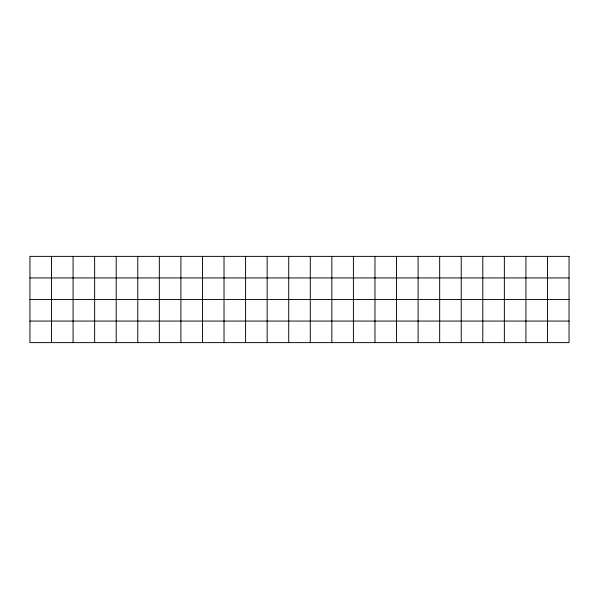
<?xml version="1.0" encoding="UTF-8"?>
<svg xmlns="http://www.w3.org/2000/svg" width="599" height="599" viewBox="0 0 599 599"><rect width="100%" height="100%" fill="white"/><g stroke="black" fill="none" stroke-linecap="round" stroke-linejoin="round"><path stroke-width="0.9" d="M29.95 277.936L569.05 277.936M29.95 299.5L569.05 299.5M29.95 321.064L569.05 321.064M547.486 256.372L547.486 342.628M525.922 256.372L525.922 342.628M504.358 256.372L504.358 342.628M482.794 256.372L482.794 342.628M461.23 256.372L461.23 342.628M439.666 256.372L439.666 342.628M418.102 256.372L418.102 342.628M396.538 256.372L396.538 342.628M374.974 256.372L374.974 342.628M353.41 256.372L353.41 342.628M331.846 256.372L331.846 342.628M310.282 256.372L310.282 342.628M288.718 256.372L288.718 342.628M267.154 256.372L267.154 342.628M245.59 256.372L245.59 342.628M224.026 256.372L224.026 342.628M202.462 256.372L202.462 342.628M180.898 256.372L180.898 342.628M159.334 256.372L159.334 342.628M137.77 256.372L137.77 342.628M116.206 256.372L116.206 342.628M94.642 256.372L94.642 342.628M73.078 256.372L73.078 342.628M51.514 256.372L51.514 342.628M569.05 256.372L29.95 256.372L29.95 342.628L569.05 342.628L569.05 256.372"/></g></svg>
